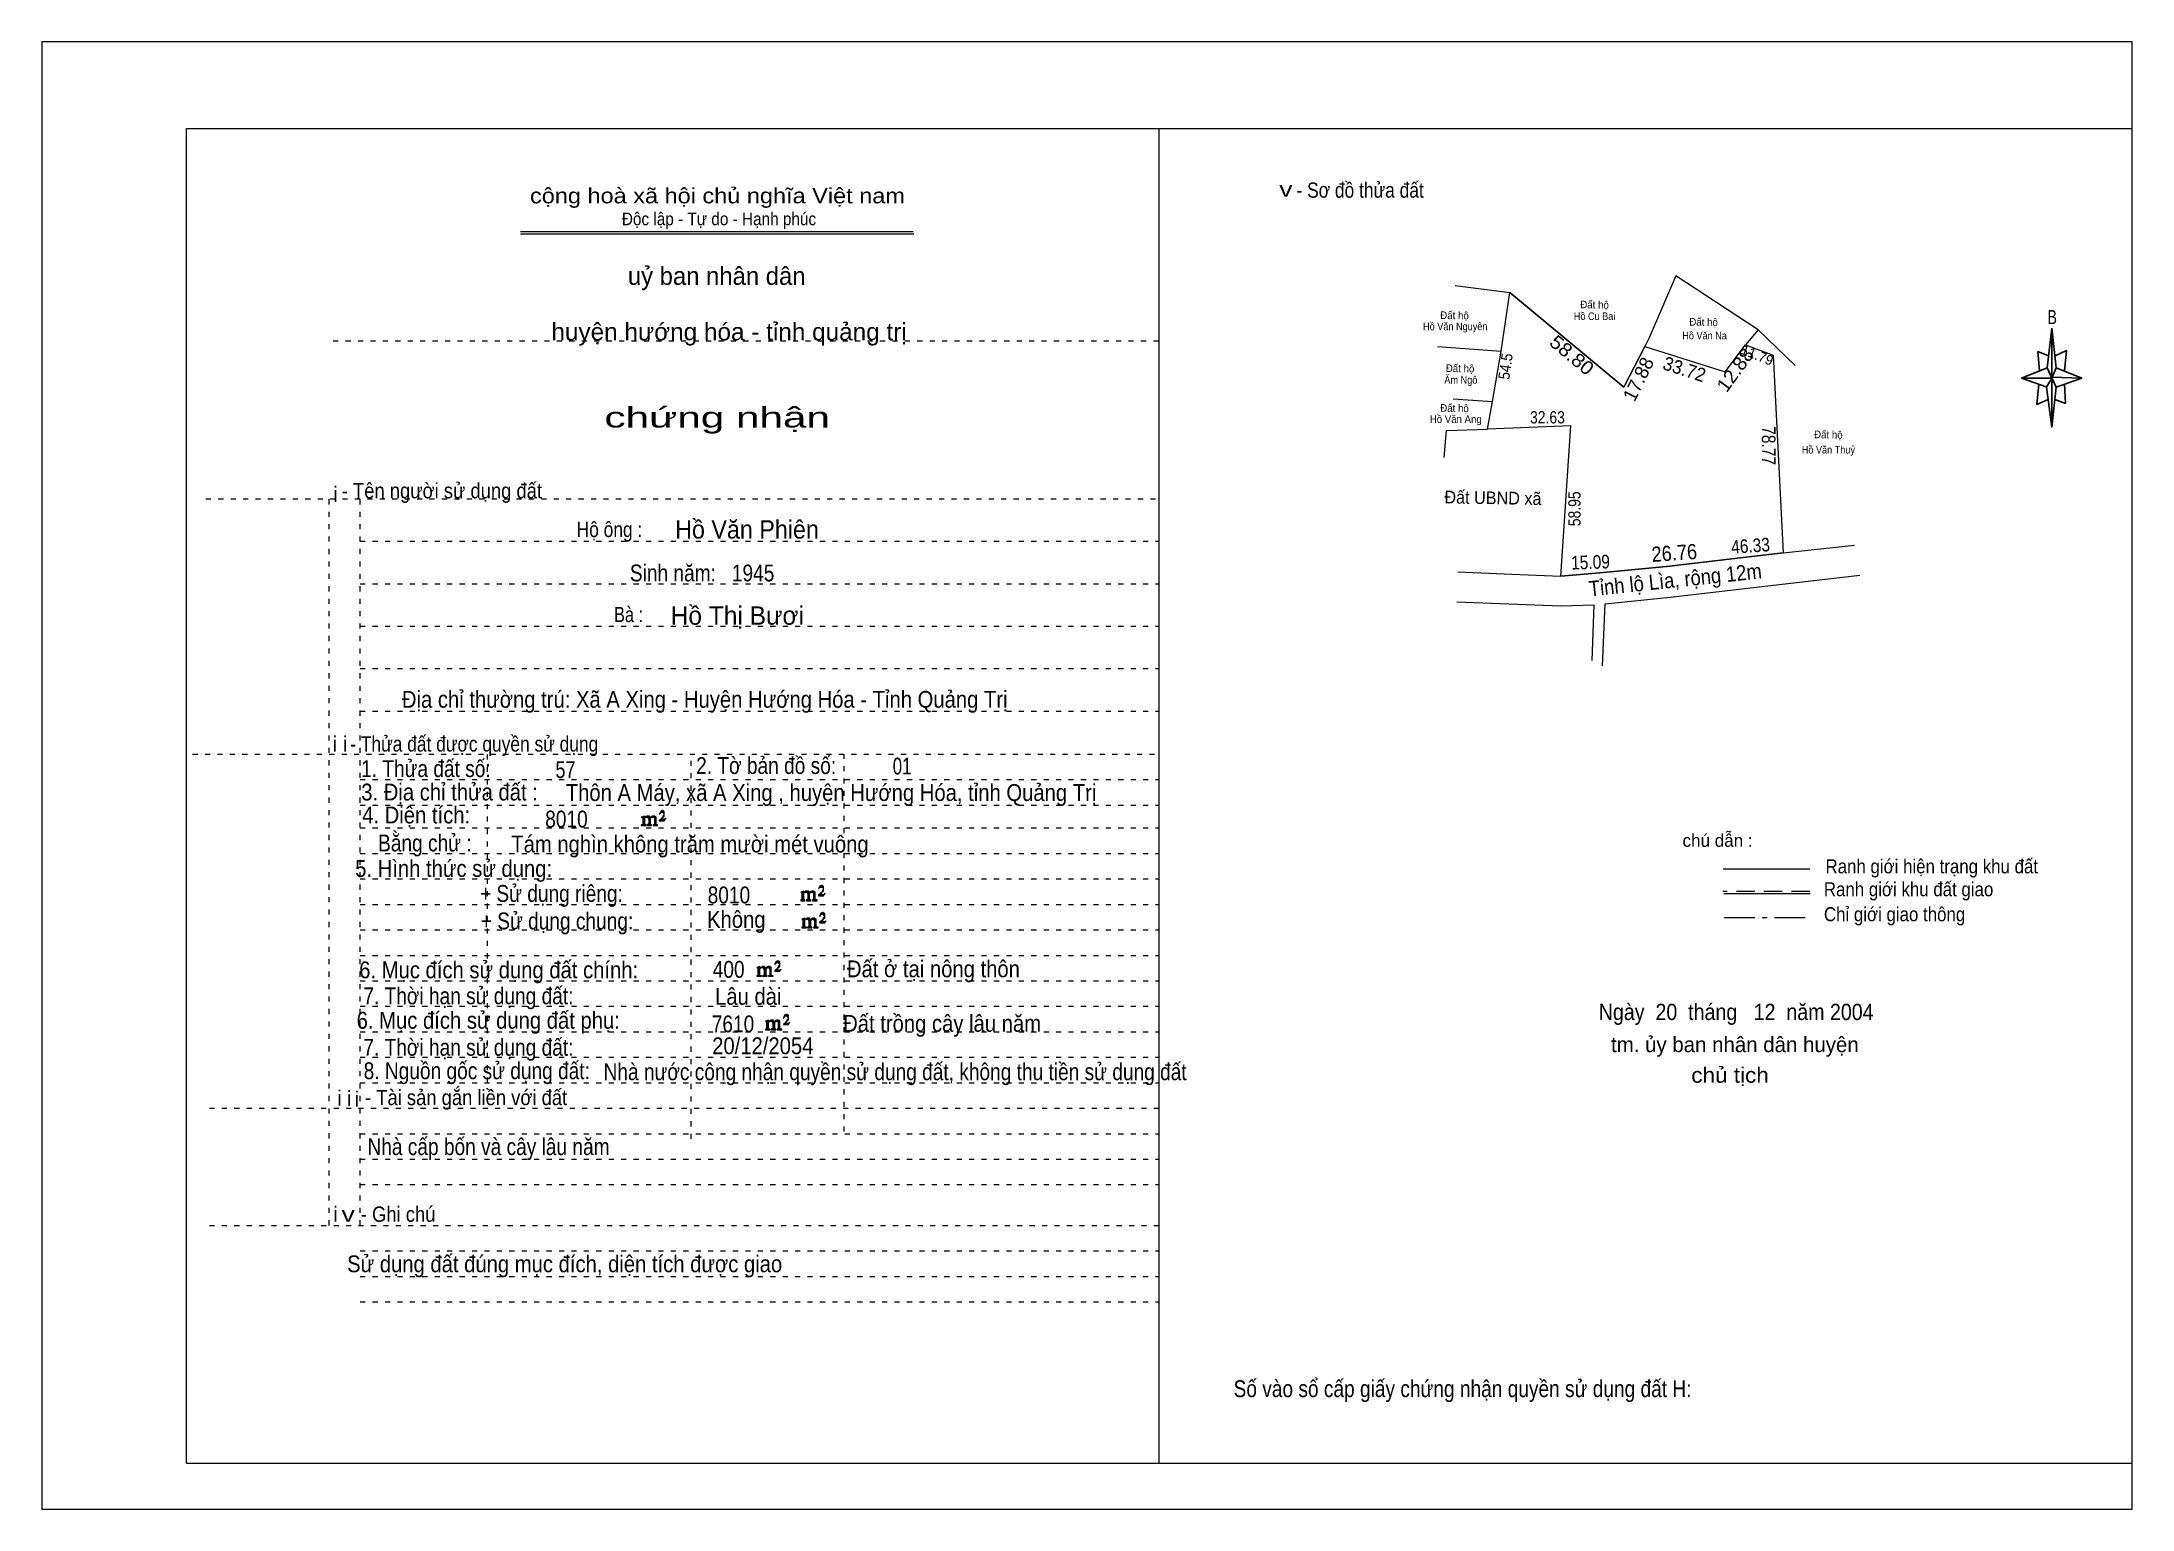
# Model space of a CAD drawing. Header units: centimetres. Extents: x -0.5 to 40.6, y -0.5 to 28.3.
import ezdxf
from ezdxf.enums import TextEntityAlignment as Align

# ---------------------------------------------------------------- set-up
doc = ezdxf.new("R2010")
doc.units = ezdxf.units.CM
doc.header["$LTSCALE"] = 0.12
for name, pattern in [('DOT_DASHED', [7.7, 5, -1.2, 0.3, -1.2]), ('DOTTED', [1.5, 0.3, -1.2]), ('MEDIUM_DASHED', [4.5, 3, -1.5])]:
    doc.linetypes.add(name, pattern=pattern)
for name, color, linetype, lineweight in [('1', 7, 'DOTTED', 13), ('22', 7, 'Continuous', 13), ('50', 7, 'Continuous', 13)]:
    doc.layers.add(name, color=color, linetype=linetype, lineweight=lineweight)

msp = doc.modelspace()

# ---------------------------------------------------------------- hatches: boundary and pattern name
at = {"layer": '50'}
for points in [[(11.74, 12.97), (11.77, 13.02), (11.77, 13.02), (11.76, 13), (11.74, 13), (11.73, 13), (11.68, 13), (11.71, 13.04), (11.72, 13.05), (11.74, 13.06), (11.74, 13.08), (11.74, 13.1), (11.74, 13.12), (11.74, 13.13), (11.74, 13.15), (11.73, 13.16), (11.72, 13.16), (11.71, 13.17), (11.7, 13.17), (11.68, 13.16), (11.68, 13.16), (11.67, 13.15), (11.66, 13.13), (11.64, 13.11), (11.66, 13.11), (11.66, 13.13), (11.67, 13.13), (11.68, 13.14), (11.7, 13.14), (11.71, 13.14), (11.72, 13.13), (11.73, 13.13), (11.73, 13.1), (11.73, 13.08), (11.71, 13.06), (11.71, 13.04), (11.7, 13.03), (11.64, 12.98), (11.64, 12.97)], [(11.32, 12.91), (11.32, 12.9), (11.32, 12.89), (11.3, 12.89), (11.29, 12.89), (11.29, 12.88), (11.38, 12.88), (11.38, 12.89), (11.37, 12.89), (11.36, 12.89), (11.36, 12.9), (11.36, 12.91), (11.36, 13.02), (11.36, 13.03), (11.37, 13.04), (11.39, 13.04), (11.4, 13.04), (11.41, 13.04), (11.42, 13.03), (11.44, 13), (11.44, 12.91), (11.42, 12.9), (11.42, 12.89), (11.41, 12.89), (11.4, 12.89), (11.4, 12.88), (11.49, 12.88), (11.49, 12.89), (11.48, 12.89), (11.47, 12.89), (11.47, 12.9), (11.47, 12.91), (11.47, 13.02), (11.49, 13.04), (11.5, 13.04), (11.51, 13.04), (11.54, 13.04), (11.54, 13.03), (11.55, 13.02), (11.55, 13), (11.55, 12.91), (11.55, 12.9), (11.54, 12.89), (11.54, 12.89), (11.52, 12.89), (11.52, 12.88), (11.61, 12.88), (11.61, 12.89), (11.6, 12.89), (11.59, 12.89), (11.58, 12.9), (11.58, 12.91), (11.58, 12.98), (11.58, 13.03), (11.58, 13.04), (11.57, 13.05), (11.55, 13.06), (11.52, 13.06), (11.51, 13.06), (11.49, 13.05), (11.46, 13.03), (11.46, 13.04), (11.45, 13.06), (11.44, 13.06), (11.42, 13.06), (11.4, 13.06), (11.39, 13.06), (11.37, 13.04), (11.36, 13.04), (11.36, 13.03), (11.36, 13.03), (11.36, 13.04), (11.36, 13.06), (11.29, 13.04), (11.29, 13.04), (11.3, 13.04), (11.32, 13.03), (11.32, 13.02), (11.32, 13.01)], [(14.44, 11.44), (14.44, 11.43), (14.44, 11.42), (14.43, 11.42), (14.42, 11.42), (14.42, 11.4), (14.5, 11.4), (14.5, 11.42), (14.49, 11.42), (14.48, 11.42), (14.48, 11.43), (14.48, 11.44), (14.48, 11.55), (14.48, 11.56), (14.49, 11.57), (14.52, 11.57), (14.53, 11.57), (14.54, 11.57), (14.55, 11.56), (14.56, 11.52), (14.56, 11.44), (14.55, 11.43), (14.55, 11.42), (14.54, 11.42), (14.53, 11.42), (14.53, 11.4), (14.62, 11.4), (14.62, 11.42), (14.6, 11.42), (14.59, 11.42), (14.59, 11.43), (14.59, 11.44), (14.59, 11.55), (14.62, 11.57), (14.63, 11.57), (14.64, 11.57), (14.66, 11.57), (14.66, 11.56), (14.67, 11.55), (14.67, 11.52), (14.67, 11.44), (14.67, 11.43), (14.66, 11.42), (14.66, 11.42), (14.65, 11.42), (14.65, 11.4), (14.74, 11.4), (14.74, 11.42), (14.72, 11.42), (14.71, 11.42), (14.7, 11.43), (14.7, 11.44), (14.7, 11.51), (14.7, 11.56), (14.7, 11.57), (14.69, 11.58), (14.67, 11.59), (14.65, 11.59), (14.64, 11.59), (14.62, 11.58), (14.58, 11.56), (14.58, 11.57), (14.57, 11.59), (14.56, 11.59), (14.55, 11.59), (14.53, 11.59), (14.52, 11.59), (14.49, 11.57), (14.48, 11.57), (14.48, 11.56), (14.48, 11.56), (14.48, 11.57), (14.48, 11.59), (14.42, 11.57), (14.42, 11.57), (14.43, 11.57), (14.44, 11.56), (14.44, 11.55), (14.44, 11.54)], [(14.87, 11.5), (14.89, 11.55), (14.89, 11.55), (14.88, 11.52), (14.87, 11.52), (14.86, 11.52), (14.8, 11.52), (14.84, 11.57), (14.85, 11.58), (14.87, 11.59), (14.87, 11.61), (14.87, 11.62), (14.87, 11.65), (14.87, 11.66), (14.87, 11.68), (14.86, 11.69), (14.85, 11.69), (14.84, 11.7), (14.82, 11.7), (14.8, 11.69), (14.8, 11.69), (14.79, 11.68), (14.78, 11.66), (14.77, 11.64), (14.78, 11.64), (14.78, 11.66), (14.79, 11.66), (14.8, 11.67), (14.82, 11.67), (14.84, 11.67), (14.85, 11.66), (14.86, 11.66), (14.86, 11.62), (14.86, 11.61), (14.84, 11.59), (14.84, 11.57), (14.82, 11.56), (14.77, 11.51), (14.77, 11.5)], [(14.89, 10.97), (14.91, 11.01), (14.91, 11.01), (14.9, 10.99), (14.89, 10.99), (14.88, 10.99), (14.82, 10.99), (14.86, 11.04), (14.87, 11.05), (14.89, 11.06), (14.89, 11.08), (14.89, 11.09), (14.89, 11.11), (14.89, 11.12), (14.89, 11.15), (14.88, 11.16), (14.87, 11.16), (14.86, 11.17), (14.85, 11.17), (14.82, 11.16), (14.82, 11.16), (14.81, 11.15), (14.8, 11.12), (14.79, 11.1), (14.8, 11.1), (14.8, 11.12), (14.81, 11.12), (14.82, 11.14), (14.85, 11.14), (14.86, 11.14), (14.87, 11.12), (14.88, 11.12), (14.88, 11.09), (14.88, 11.08), (14.86, 11.06), (14.86, 11.04), (14.85, 11.02), (14.79, 10.98), (14.79, 10.97)], [(14.46, 10.9), (14.46, 10.89), (14.46, 10.88), (14.45, 10.88), (14.44, 10.88), (14.44, 10.87), (14.53, 10.87), (14.53, 10.88), (14.52, 10.88), (14.5, 10.88), (14.5, 10.89), (14.5, 10.9), (14.5, 11.01), (14.5, 11.02), (14.52, 11.04), (14.54, 11.04), (14.55, 11.04), (14.56, 11.04), (14.57, 11.02), (14.58, 10.99), (14.58, 10.9), (14.57, 10.89), (14.57, 10.88), (14.56, 10.88), (14.55, 10.88), (14.55, 10.87), (14.64, 10.87), (14.64, 10.88), (14.63, 10.88), (14.62, 10.88), (14.62, 10.89), (14.62, 10.9), (14.62, 11.01), (14.64, 11.04), (14.65, 11.04), (14.66, 11.04), (14.68, 11.04), (14.68, 11.02), (14.69, 11.01), (14.69, 10.99), (14.69, 10.9), (14.69, 10.89), (14.68, 10.88), (14.68, 10.88), (14.67, 10.88), (14.67, 10.87), (14.76, 10.87), (14.76, 10.88), (14.75, 10.88), (14.74, 10.88), (14.72, 10.89), (14.72, 10.9), (14.72, 10.98), (14.72, 11.02), (14.72, 11.04), (14.71, 11.05), (14.69, 11.06), (14.67, 11.06), (14.66, 11.06), (14.64, 11.05), (14.6, 11.02), (14.6, 11.04), (14.59, 11.06), (14.58, 11.06), (14.57, 11.06), (14.55, 11.06), (14.54, 11.06), (14.52, 11.04), (14.5, 11.04), (14.5, 11.02), (14.5, 11.02), (14.5, 11.04), (14.5, 11.06), (14.44, 11.04), (14.44, 11.04), (14.45, 11.04), (14.46, 11.02), (14.46, 11.01), (14.46, 11)], [(13.58, 9.95), (13.58, 9.94), (13.58, 9.93), (13.57, 9.93), (13.56, 9.93), (13.56, 9.92), (13.65, 9.92), (13.65, 9.93), (13.64, 9.93), (13.62, 9.93), (13.62, 9.94), (13.62, 9.95), (13.62, 10.06), (13.62, 10.07), (13.64, 10.09), (13.66, 10.09), (13.67, 10.09), (13.68, 10.09), (13.69, 10.07), (13.7, 10.04), (13.7, 9.95), (13.69, 9.94), (13.69, 9.93), (13.68, 9.93), (13.67, 9.93), (13.67, 9.92), (13.76, 9.92), (13.76, 9.93), (13.75, 9.93), (13.74, 9.93), (13.74, 9.94), (13.74, 9.95), (13.74, 10.06), (13.76, 10.09), (13.77, 10.09), (13.78, 10.09), (13.8, 10.09), (13.8, 10.07), (13.81, 10.06), (13.81, 10.04), (13.81, 9.95), (13.81, 9.94), (13.8, 9.93), (13.8, 9.93), (13.79, 9.93), (13.79, 9.92), (13.88, 9.92), (13.88, 9.93), (13.87, 9.93), (13.86, 9.93), (13.84, 9.94), (13.84, 9.95), (13.84, 10.03), (13.84, 10.07), (13.84, 10.09), (13.83, 10.1), (13.81, 10.11), (13.79, 10.11), (13.78, 10.11), (13.76, 10.1), (13.72, 10.07), (13.72, 10.09), (13.71, 10.11), (13.7, 10.11), (13.69, 10.11), (13.67, 10.11), (13.66, 10.11), (13.64, 10.09), (13.62, 10.09), (13.62, 10.07), (13.62, 10.07), (13.62, 10.09), (13.62, 10.11), (13.56, 10.09), (13.56, 10.09), (13.57, 10.09), (13.58, 10.07), (13.58, 10.06), (13.58, 10.05)], [(14.01, 10.02), (14.03, 10.06), (14.03, 10.06), (14.02, 10.04), (14.01, 10.04), (14, 10.04), (13.94, 10.04), (13.98, 10.09), (13.99, 10.1), (14.01, 10.11), (14.01, 10.13), (14.01, 10.14), (14.01, 10.16), (14.01, 10.17), (14.01, 10.2), (14, 10.21), (13.99, 10.21), (13.98, 10.22), (13.97, 10.22), (13.94, 10.21), (13.94, 10.21), (13.93, 10.2), (13.92, 10.17), (13.91, 10.15), (13.92, 10.15), (13.92, 10.17), (13.93, 10.17), (13.94, 10.19), (13.97, 10.19), (13.98, 10.19), (13.99, 10.17), (14, 10.17), (14, 10.14), (14, 10.13), (13.98, 10.11), (13.98, 10.09), (13.97, 10.07), (13.91, 10.03), (13.91, 10.02)], [(13.75, 8.9), (13.75, 8.89), (13.75, 8.88), (13.74, 8.88), (13.73, 8.88), (13.73, 8.87), (13.82, 8.87), (13.82, 8.88), (13.81, 8.88), (13.79, 8.88), (13.79, 8.89), (13.79, 8.9), (13.79, 9.01), (13.79, 9.02), (13.81, 9.04), (13.83, 9.04), (13.84, 9.04), (13.85, 9.04), (13.86, 9.02), (13.87, 8.99), (13.87, 8.9), (13.86, 8.89), (13.86, 8.88), (13.85, 8.88), (13.84, 8.88), (13.84, 8.87), (13.93, 8.87), (13.93, 8.88), (13.92, 8.88), (13.91, 8.88), (13.91, 8.89), (13.91, 8.9), (13.91, 9.01), (13.93, 9.04), (13.94, 9.04), (13.95, 9.04), (13.97, 9.04), (13.97, 9.02), (13.98, 9.01), (13.98, 8.99), (13.98, 8.9), (13.98, 8.89), (13.97, 8.88), (13.97, 8.88), (13.96, 8.88), (13.96, 8.87), (14.05, 8.87), (14.05, 8.88), (14.04, 8.88), (14.03, 8.88), (14.01, 8.89), (14.01, 8.9), (14.01, 8.98), (14.01, 9.02), (14.01, 9.04), (14, 9.05), (13.98, 9.06), (13.96, 9.06), (13.95, 9.06), (13.93, 9.05), (13.89, 9.02), (13.89, 9.04), (13.88, 9.06), (13.87, 9.06), (13.86, 9.06), (13.84, 9.06), (13.83, 9.06), (13.81, 9.04), (13.79, 9.04), (13.79, 9.02), (13.79, 9.02), (13.79, 9.04), (13.79, 9.06), (13.73, 9.04), (13.73, 9.04), (13.74, 9.04), (13.75, 9.02), (13.75, 9.01), (13.75, 9)], [(14.18, 8.97), (14.2, 9.01), (14.2, 9.01), (14.19, 8.99), (14.18, 8.99), (14.17, 8.99), (14.11, 8.99), (14.15, 9.04), (14.16, 9.05), (14.18, 9.06), (14.18, 9.08), (14.18, 9.09), (14.18, 9.11), (14.18, 9.12), (14.18, 9.15), (14.17, 9.16), (14.16, 9.16), (14.15, 9.17), (14.14, 9.17), (14.11, 9.16), (14.11, 9.16), (14.1, 9.15), (14.09, 9.12), (14.08, 9.1), (14.09, 9.1), (14.09, 9.12), (14.1, 9.12), (14.11, 9.14), (14.14, 9.14), (14.15, 9.14), (14.16, 9.12), (14.17, 9.12), (14.17, 9.09), (14.17, 9.08), (14.15, 9.06), (14.15, 9.04), (14.14, 9.02), (14.08, 8.98), (14.08, 8.97)]]:
    msp.add_hatch(color=256, dxfattribs=at).paths.add_polyline_path(points)

# ---------------------------------------------------------------- linework, layer by layer
at = {"layer": '1', "linetype": 'Continuous'}
for p, q in [((2.36, 0.36), (2.36, 26.56)), ((2.36, 26.56), (40.56, 26.56)), ((21.46, 0.36), (21.46, 26.56)), ((40.56, 0.36), (40.56, 26.56)), ((8.92, 24.54), (16.63, 24.54)), ((8.92, 24.49), (16.64, 24.49)), ((2.36, 0.36), (40.56, 0.36))]:
    msp.add_line(p, q, dxfattribs=at)
at = {"layer": '1'}
for p, q in [((5.24, 22.39), (21.46, 22.39)), ((2.74, 19.29), (21.46, 19.29)), ((5.16, 5.03), (5.16, 19.29)), ((5.77, 5.03), (5.77, 19.29)), ((5.77, 18.46), (21.46, 18.46)), ((5.77, 17.62), (21.46, 17.62)), ((5.77, 16.79), (21.46, 16.79)), ((5.77, 15.96), (21.46, 15.96)), ((5.77, 15.12), (21.46, 15.12)), ((2.48, 14.28), (21.46, 14.28)), ((8.27, 7.83), (8.27, 14.28)), ((12.27, 6.73), (12.27, 14.28)), ((15.27, 6.87), (15.27, 14.28)), ((5.77, 13.78), (21.46, 13.78)), ((5.77, 13.28), (21.46, 13.28)), ((5.77, 12.83), (21.46, 12.83)), ((5.77, 12.33), (21.46, 12.33)), ((5.77, 11.83), (21.46, 11.83)), ((5.77, 11.33), (21.46, 11.33)), ((5.77, 10.83), (21.46, 10.83)), ((5.77, 10.33), (21.46, 10.33)), ((5.77, 9.83), (21.46, 9.83)), ((5.77, 9.33), (21.46, 9.33)), ((5.77, 8.83), (21.46, 8.83)), ((5.77, 8.33), (21.46, 8.33)), ((5.77, 7.83), (21.46, 7.83)), ((2.81, 7.33), (21.46, 7.33)), ((5.77, 6.83), (21.46, 6.83)), ((5.77, 6.33), (21.46, 6.33)), ((5.77, 5.83), (21.46, 5.83)), ((2.81, 5.03), (21.46, 5.03)), ((5.77, 4.53), (21.46, 4.53)), ((5.77, 4.03), (21.46, 4.03)), ((5.77, 3.53), (21.46, 3.53))]:
    msp.add_line(p, q, dxfattribs=at)
at = {"layer": '1', "linetype": 'Continuous'}
msp.add_lwpolyline([(-0.48, -0.54), (40.56, -0.54), (40.56, 28.26), (-0.48, 28.26)], close=True, dxfattribs=at)
at = {"layer": '22'}
for p, q in [((27.27, 23.48), (28.34, 23.34)), ((33.22, 22.61), (31.6, 23.67)), ((33.22, 22.61), (32.97, 22.31)), ((33.94, 21.91), (33.22, 22.61)), ((26.92, 22.28), (28.17, 22.19)), ((27.23, 21.25), (28, 21.2)), ((33.71, 18.23), (35.11, 18.38)), ((31.49, 17.36), (35.21, 17.79))]:
    msp.add_line(p, q, dxfattribs=at)
for points in [[(31.6, 23.67), (31.08, 22.45), (30.99, 22.28)], [(27.9, 20.66), (28, 21.2), (28.17, 22.19), (28.34, 23.34)], [(30.99, 22.28), (30.58, 21.48), (28.34, 23.34)], [(30.99, 22.28), (32.57, 21.78), (32.97, 22.31)], [(32.97, 22.31), (33.51, 22.11), (33.71, 18.23)], [(27.05, 20.1), (27.1, 20.63), (27.9, 20.66)], [(29.34, 17.77), (29.54, 20.72), (27.9, 20.66)], [(29.34, 17.77), (30.11, 17.84), (31.42, 17.96), (33.71, 18.23)], [(27.32, 17.86), (28.38, 17.81), (29.34, 17.77)], [(27.3, 17.27), (29.34, 17.19), (29.99, 17.21), (29.95, 16.12)], [(30.16, 16.01), (30.21, 17.23), (31.49, 17.36)]]:
    msp.add_lwpolyline(points, dxfattribs=at)
msp.add_lwpolyline([(28.17, 22.19), (28.34, 23.34), (30.58, 21.48), (30.99, 22.28), (32.57, 21.78), (32.97, 22.31), (33.51, 22.11), (33.71, 18.23), (31.42, 17.96), (30.11, 17.84), (29.34, 17.77), (29.54, 20.72), (27.9, 20.66), (28, 21.2)], close=True, dxfattribs=at)
at = {"layer": '50', "lineweight": 25}
for p, q in [((38.89, 21.86), (38.98, 22.64)), ((39.07, 21.86), (39.57, 21.66)), ((38.89, 21.48), (38.39, 21.66)), ((39.07, 21.48), (38.98, 20.7)), ((39.23, 21.54), (39.25, 21.16)), ((39.25, 21.16), (39.04, 21.24))]:
    msp.add_line(p, q, dxfattribs=at)
at = {"layer": '50'}
for p, q in [((34.23, 12.02), (32.53, 12.02)), ((34.24, 11.54), (32.54, 11.54))]:
    msp.add_line(p, q, dxfattribs=at)
at = {"layer": '50', "linetype": 'MEDIUM_DASHED'}
msp.add_line((34.23, 11.58), (32.52, 11.58), dxfattribs=at)
at = {"layer": '50', "linetype": 'DOT_DASHED'}
msp.add_line((32.55, 11.07), (34.26, 11.07), dxfattribs=at)
at = {"layer": '50', "lineweight": 25}
for points in [[(38.98, 22.64), (39.07, 21.86), (38.98, 21.66)], [(38.98, 21.66), (38.39, 21.66), (38.89, 21.86), (39.07, 21.48), (39.57, 21.66), (38.98, 21.68)], [(38.98, 21.66), (38.98, 20.7), (38.88, 21.48)]]:
    msp.add_lwpolyline(points, close=True, dxfattribs=at)
for points in [[(38.92, 22.1), (38.71, 22.18), (38.74, 21.8)], [(39.05, 22.1), (39.27, 22.2), (39.23, 21.8)], [(38.98, 21.66), (38.89, 21.86), (38.39, 21.66)], [(38.73, 21.54), (38.69, 21.14), (38.91, 21.24)], [(38.98, 21.66), (39.07, 21.48), (39.57, 21.66)]]:
    msp.add_lwpolyline(points, dxfattribs=at)
at = {"layer": '50'}
for points in [[(11.74, 12.97), (11.77, 13.02), (11.77, 13.02), (11.76, 13), (11.74, 13), (11.73, 13), (11.68, 13), (11.71, 13.04), (11.72, 13.05), (11.74, 13.06), (11.74, 13.08), (11.74, 13.1), (11.74, 13.12), (11.74, 13.13), (11.74, 13.15), (11.73, 13.16), (11.72, 13.16), (11.71, 13.17), (11.7, 13.17), (11.68, 13.16), (11.68, 13.16), (11.67, 13.15), (11.66, 13.13), (11.64, 13.11), (11.66, 13.11), (11.66, 13.13), (11.67, 13.13), (11.68, 13.14), (11.7, 13.14), (11.71, 13.14), (11.72, 13.13), (11.73, 13.13), (11.73, 13.1), (11.73, 13.08), (11.71, 13.06), (11.71, 13.04), (11.7, 13.03), (11.64, 12.98), (11.64, 12.97)], [(11.32, 12.91), (11.32, 12.9), (11.32, 12.89), (11.3, 12.89), (11.29, 12.89), (11.29, 12.88), (11.38, 12.88), (11.38, 12.89), (11.37, 12.89), (11.36, 12.89), (11.36, 12.9), (11.36, 12.91), (11.36, 13.02), (11.36, 13.03), (11.37, 13.04), (11.39, 13.04), (11.4, 13.04), (11.41, 13.04), (11.42, 13.03), (11.44, 13), (11.44, 12.91), (11.42, 12.9), (11.42, 12.89), (11.41, 12.89), (11.4, 12.89), (11.4, 12.88), (11.49, 12.88), (11.49, 12.89), (11.48, 12.89), (11.47, 12.89), (11.47, 12.9), (11.47, 12.91), (11.47, 13.02), (11.49, 13.04), (11.5, 13.04), (11.51, 13.04), (11.54, 13.04), (11.54, 13.03), (11.55, 13.02), (11.55, 13), (11.55, 12.91), (11.55, 12.9), (11.54, 12.89), (11.54, 12.89), (11.52, 12.89), (11.52, 12.88), (11.61, 12.88), (11.61, 12.89), (11.6, 12.89), (11.59, 12.89), (11.58, 12.9), (11.58, 12.91), (11.58, 12.98), (11.58, 13.03), (11.58, 13.04), (11.57, 13.05), (11.55, 13.06), (11.52, 13.06), (11.51, 13.06), (11.49, 13.05), (11.46, 13.03), (11.46, 13.04), (11.45, 13.06), (11.44, 13.06), (11.42, 13.06), (11.4, 13.06), (11.39, 13.06), (11.37, 13.04), (11.36, 13.04), (11.36, 13.03), (11.36, 13.03), (11.36, 13.04), (11.36, 13.06), (11.29, 13.04), (11.29, 13.04), (11.3, 13.04), (11.32, 13.03), (11.32, 13.02), (11.32, 13.01)], [(14.44, 11.44), (14.44, 11.43), (14.44, 11.42), (14.43, 11.42), (14.42, 11.42), (14.42, 11.4), (14.5, 11.4), (14.5, 11.42), (14.49, 11.42), (14.48, 11.42), (14.48, 11.43), (14.48, 11.44), (14.48, 11.55), (14.48, 11.56), (14.49, 11.57), (14.52, 11.57), (14.53, 11.57), (14.54, 11.57), (14.55, 11.56), (14.56, 11.52), (14.56, 11.44), (14.55, 11.43), (14.55, 11.42), (14.54, 11.42), (14.53, 11.42), (14.53, 11.4), (14.62, 11.4), (14.62, 11.42), (14.6, 11.42), (14.59, 11.42), (14.59, 11.43), (14.59, 11.44), (14.59, 11.55), (14.62, 11.57), (14.63, 11.57), (14.64, 11.57), (14.66, 11.57), (14.66, 11.56), (14.67, 11.55), (14.67, 11.52), (14.67, 11.44), (14.67, 11.43), (14.66, 11.42), (14.66, 11.42), (14.65, 11.42), (14.65, 11.4), (14.74, 11.4), (14.74, 11.42), (14.72, 11.42), (14.71, 11.42), (14.7, 11.43), (14.7, 11.44), (14.7, 11.51), (14.7, 11.56), (14.7, 11.57), (14.69, 11.58), (14.67, 11.59), (14.65, 11.59), (14.64, 11.59), (14.62, 11.58), (14.58, 11.56), (14.58, 11.57), (14.57, 11.59), (14.56, 11.59), (14.55, 11.59), (14.53, 11.59), (14.52, 11.59), (14.49, 11.57), (14.48, 11.57), (14.48, 11.56), (14.48, 11.56), (14.48, 11.57), (14.48, 11.59), (14.42, 11.57), (14.42, 11.57), (14.43, 11.57), (14.44, 11.56), (14.44, 11.55), (14.44, 11.54)], [(14.87, 11.5), (14.89, 11.55), (14.89, 11.55), (14.88, 11.52), (14.87, 11.52), (14.86, 11.52), (14.8, 11.52), (14.84, 11.57), (14.85, 11.58), (14.87, 11.59), (14.87, 11.61), (14.87, 11.62), (14.87, 11.65), (14.87, 11.66), (14.87, 11.68), (14.86, 11.69), (14.85, 11.69), (14.84, 11.7), (14.82, 11.7), (14.8, 11.69), (14.8, 11.69), (14.79, 11.68), (14.78, 11.66), (14.77, 11.64), (14.78, 11.64), (14.78, 11.66), (14.79, 11.66), (14.8, 11.67), (14.82, 11.67), (14.84, 11.67), (14.85, 11.66), (14.86, 11.66), (14.86, 11.62), (14.86, 11.61), (14.84, 11.59), (14.84, 11.57), (14.82, 11.56), (14.77, 11.51), (14.77, 11.5)], [(14.89, 10.97), (14.91, 11.01), (14.91, 11.01), (14.9, 10.99), (14.89, 10.99), (14.88, 10.99), (14.82, 10.99), (14.86, 11.04), (14.87, 11.05), (14.89, 11.06), (14.89, 11.08), (14.89, 11.09), (14.89, 11.11), (14.89, 11.12), (14.89, 11.15), (14.88, 11.16), (14.87, 11.16), (14.86, 11.17), (14.85, 11.17), (14.82, 11.16), (14.82, 11.16), (14.81, 11.15), (14.8, 11.12), (14.79, 11.1), (14.8, 11.1), (14.8, 11.12), (14.81, 11.12), (14.82, 11.14), (14.85, 11.14), (14.86, 11.14), (14.87, 11.12), (14.88, 11.12), (14.88, 11.09), (14.88, 11.08), (14.86, 11.06), (14.86, 11.04), (14.85, 11.02), (14.79, 10.98), (14.79, 10.97)], [(14.46, 10.9), (14.46, 10.89), (14.46, 10.88), (14.45, 10.88), (14.44, 10.88), (14.44, 10.87), (14.53, 10.87), (14.53, 10.88), (14.52, 10.88), (14.5, 10.88), (14.5, 10.89), (14.5, 10.9), (14.5, 11.01), (14.5, 11.02), (14.52, 11.04), (14.54, 11.04), (14.55, 11.04), (14.56, 11.04), (14.57, 11.02), (14.58, 10.99), (14.58, 10.9), (14.57, 10.89), (14.57, 10.88), (14.56, 10.88), (14.55, 10.88), (14.55, 10.87), (14.64, 10.87), (14.64, 10.88), (14.63, 10.88), (14.62, 10.88), (14.62, 10.89), (14.62, 10.9), (14.62, 11.01), (14.64, 11.04), (14.65, 11.04), (14.66, 11.04), (14.68, 11.04), (14.68, 11.02), (14.69, 11.01), (14.69, 10.99), (14.69, 10.9), (14.69, 10.89), (14.68, 10.88), (14.68, 10.88), (14.67, 10.88), (14.67, 10.87), (14.76, 10.87), (14.76, 10.88), (14.75, 10.88), (14.74, 10.88), (14.72, 10.89), (14.72, 10.9), (14.72, 10.98), (14.72, 11.02), (14.72, 11.04), (14.71, 11.05), (14.69, 11.06), (14.67, 11.06), (14.66, 11.06), (14.64, 11.05), (14.6, 11.02), (14.6, 11.04), (14.59, 11.06), (14.58, 11.06), (14.57, 11.06), (14.55, 11.06), (14.54, 11.06), (14.52, 11.04), (14.5, 11.04), (14.5, 11.02), (14.5, 11.02), (14.5, 11.04), (14.5, 11.06), (14.44, 11.04), (14.44, 11.04), (14.45, 11.04), (14.46, 11.02), (14.46, 11.01), (14.46, 11)], [(13.58, 9.95), (13.58, 9.94), (13.58, 9.93), (13.57, 9.93), (13.56, 9.93), (13.56, 9.92), (13.65, 9.92), (13.65, 9.93), (13.64, 9.93), (13.62, 9.93), (13.62, 9.94), (13.62, 9.95), (13.62, 10.06), (13.62, 10.07), (13.64, 10.09), (13.66, 10.09), (13.67, 10.09), (13.68, 10.09), (13.69, 10.07), (13.7, 10.04), (13.7, 9.95), (13.69, 9.94), (13.69, 9.93), (13.68, 9.93), (13.67, 9.93), (13.67, 9.92), (13.76, 9.92), (13.76, 9.93), (13.75, 9.93), (13.74, 9.93), (13.74, 9.94), (13.74, 9.95), (13.74, 10.06), (13.76, 10.09), (13.77, 10.09), (13.78, 10.09), (13.8, 10.09), (13.8, 10.07), (13.81, 10.06), (13.81, 10.04), (13.81, 9.95), (13.81, 9.94), (13.8, 9.93), (13.8, 9.93), (13.79, 9.93), (13.79, 9.92), (13.88, 9.92), (13.88, 9.93), (13.87, 9.93), (13.86, 9.93), (13.84, 9.94), (13.84, 9.95), (13.84, 10.03), (13.84, 10.07), (13.84, 10.09), (13.83, 10.1), (13.81, 10.11), (13.79, 10.11), (13.78, 10.11), (13.76, 10.1), (13.72, 10.07), (13.72, 10.09), (13.71, 10.11), (13.7, 10.11), (13.69, 10.11), (13.67, 10.11), (13.66, 10.11), (13.64, 10.09), (13.62, 10.09), (13.62, 10.07), (13.62, 10.07), (13.62, 10.09), (13.62, 10.11), (13.56, 10.09), (13.56, 10.09), (13.57, 10.09), (13.58, 10.07), (13.58, 10.06), (13.58, 10.05)], [(14.01, 10.02), (14.03, 10.06), (14.03, 10.06), (14.02, 10.04), (14.01, 10.04), (14, 10.04), (13.94, 10.04), (13.98, 10.09), (13.99, 10.1), (14.01, 10.11), (14.01, 10.13), (14.01, 10.14), (14.01, 10.16), (14.01, 10.17), (14.01, 10.2), (14, 10.21), (13.99, 10.21), (13.98, 10.22), (13.97, 10.22), (13.94, 10.21), (13.94, 10.21), (13.93, 10.2), (13.92, 10.17), (13.91, 10.15), (13.92, 10.15), (13.92, 10.17), (13.93, 10.17), (13.94, 10.19), (13.97, 10.19), (13.98, 10.19), (13.99, 10.17), (14, 10.17), (14, 10.14), (14, 10.13), (13.98, 10.11), (13.98, 10.09), (13.97, 10.07), (13.91, 10.03), (13.91, 10.02)], [(13.75, 8.9), (13.75, 8.89), (13.75, 8.88), (13.74, 8.88), (13.73, 8.88), (13.73, 8.87), (13.82, 8.87), (13.82, 8.88), (13.81, 8.88), (13.79, 8.88), (13.79, 8.89), (13.79, 8.9), (13.79, 9.01), (13.79, 9.02), (13.81, 9.04), (13.83, 9.04), (13.84, 9.04), (13.85, 9.04), (13.86, 9.02), (13.87, 8.99), (13.87, 8.9), (13.86, 8.89), (13.86, 8.88), (13.85, 8.88), (13.84, 8.88), (13.84, 8.87), (13.93, 8.87), (13.93, 8.88), (13.92, 8.88), (13.91, 8.88), (13.91, 8.89), (13.91, 8.9), (13.91, 9.01), (13.93, 9.04), (13.94, 9.04), (13.95, 9.04), (13.97, 9.04), (13.97, 9.02), (13.98, 9.01), (13.98, 8.99), (13.98, 8.9), (13.98, 8.89), (13.97, 8.88), (13.97, 8.88), (13.96, 8.88), (13.96, 8.87), (14.05, 8.87), (14.05, 8.88), (14.04, 8.88), (14.03, 8.88), (14.01, 8.89), (14.01, 8.9), (14.01, 8.98), (14.01, 9.02), (14.01, 9.04), (14, 9.05), (13.98, 9.06), (13.96, 9.06), (13.95, 9.06), (13.93, 9.05), (13.89, 9.02), (13.89, 9.04), (13.88, 9.06), (13.87, 9.06), (13.86, 9.06), (13.84, 9.06), (13.83, 9.06), (13.81, 9.04), (13.79, 9.04), (13.79, 9.02), (13.79, 9.02), (13.79, 9.04), (13.79, 9.06), (13.73, 9.04), (13.73, 9.04), (13.74, 9.04), (13.75, 9.02), (13.75, 9.01), (13.75, 9)], [(14.18, 8.97), (14.2, 9.01), (14.2, 9.01), (14.19, 8.99), (14.18, 8.99), (14.17, 8.99), (14.11, 8.99), (14.15, 9.04), (14.16, 9.05), (14.18, 9.06), (14.18, 9.08), (14.18, 9.09), (14.18, 9.11), (14.18, 9.12), (14.18, 9.15), (14.17, 9.16), (14.16, 9.16), (14.15, 9.17), (14.14, 9.17), (14.11, 9.16), (14.11, 9.16), (14.1, 9.15), (14.09, 9.12), (14.08, 9.1), (14.09, 9.1), (14.09, 9.12), (14.1, 9.12), (14.11, 9.14), (14.14, 9.14), (14.15, 9.14), (14.16, 9.12), (14.17, 9.12), (14.17, 9.09), (14.17, 9.08), (14.15, 9.06), (14.15, 9.04), (14.14, 9.02), (14.08, 8.98), (14.08, 8.97)]]:
    msp.add_lwpolyline(points, close=True, dxfattribs=at)

# ---------------------------------------------------------------- texts
at = {"layer": '1'}
for s, height, width, p in [('v', 0.3, 1.3, (23.945, 25.22)), ('- Sơ đồ thửa đất ', 0.3, 0.85, (25.45, 25.2)), ('cộng hoà xã hội chủ nghĩa Việt nam', 0.3, 1.15, (12.785, 25.09)), ('Độc lập - Tự do - Hạnh phúc', 0.25, 0.9, (12.815, 24.66)), ('chứng nhận', 0.4, 1.55, (12.78, 20.69)), ('- Tên người sử dụng đất', 0.3, 0.9, (7.375, 19.3)), ('- Thửa đất được quyền sử dụng', 0.3, 0.85, (8.01, 14.33)), ('- Tài sản gắn liền với đất ', 0.3, 0.9, (7.9, 7.39)), ('- Ghi chú', 0.3, 0.9, (6.515, 5.1)), ('v', 0.3, 1.3, (5.535, 5.1))]:
    msp.add_text(s, height=height, dxfattribs=dict(at, width=width)).set_placement(p, align=Align.CENTER)
for s, height, p in [('uỷ ban nhân dân', 0.35, (12.77, 23.49)), ('i', 0.3, (5.285, 19.23)), ('i', 0.3, (5.275, 14.33)), ('i', 0.3, (5.475, 14.33)), ('i', 0.3, (5.365, 7.38)), ('i', 0.3, (5.555, 7.37)), ('i', 0.3, (5.705, 7.36)), ('i', 0.3, (5.285, 5.1))]:
    msp.add_text(s, height=height, dxfattribs=at).set_placement(p, align=Align.CENTER)
at = {"layer": '22'}
for s, height, rotation, width, p in [('Đất hộ', 0.15, 359.036, 0.95, (27.254, 22.816)), ('Đất hộ', 0.15, 359.036, 0.95, (30.004, 23.026)), ('Hồ Văn Nguyên', 0.1487, 0.036, 0.9, (27.27, 22.6)), ('Hồ Cu Bai', 0.1487, 0.036, 0.9, (30.005, 22.8)), ('Hồ Văn Na', 0.1487, 0.036, 0.9, (32.165, 22.42)), ('Đất hộ', 0.15, 359.036, 0.95, (32.144, 22.686)), ('Đất hộ', 0.15, 359.036, 0.95, (27.364, 21.776)), ('Hồ Văn Ang', 0.1487, 0.036, 0.95, (27.28, 20.78)), ('Đất hộ', 0.15, 359.036, 0.95, (27.254, 20.996)), ('Đất hộ', 0.15, 359.036, 0.95, (34.594, 20.476)), ('Hồ Văn Thuỷ', 0.1487, 0.036, 0.9, (34.595, 20.18)), ('Đất UBND xã', 0.25, 359.036, 0.95, (28.008, 19.185))]:
    msp.add_text(s, height=height, rotation=rotation, dxfattribs=dict(at, width=width)).set_placement(p, align=Align.CENTER)
at = {"layer": '22', "width": 0.9}
msp.add_text('Ăm Ngô ', height=0.1492, dxfattribs=at).set_placement((27.405, 21.55), align=Align.CENTER)
at = {"layer": '50'}
for s, height, width, p in [('B', 0.276, 0.75, (38.99, 22.72)), ('  huyện hướng hóa - tỉnh quảng trị', 0.34, 1.05, (12.88, 22.4)), ('32.63', 0.2408, 0.85, (29.08, 20.77)), ('Hồ Văn Phiên', 0.36, 0.95, (13.365, 18.51)), ('Hộ ông :', 0.3, 0.85, (10.665, 18.54)), ('Sinh năm:            ', 0.33, 0.85, (12.535, 17.67)), ('1945', 0.33, 0.85, (13.485, 17.67)), ('Bà :', 0.3, 0.8, (11.04, 16.87)), ('Địa chỉ thường trú: Xã A Xing - Huyện Hướng Hóa - Tỉnh Quảng Trị', 0.33, 0.9, (12.535, 15.19)), ('1. Thửa đất số:  ', 0.33, 0.85, (7.165, 13.83)), ('57', 0.33, 0.8, (9.8, 13.81)), ('2. Tờ bản đồ số:  ', 0.33, 0.85, (13.845, 13.89)), ('01', 0.33, 0.75, (16.41, 13.88)), ('3. Địa chỉ thửa đất : ', 0.33, 0.9, (7.58, 13.37)), ('Thôn A Máy, xã A Xing , huyện Hướng Hóa, tỉnh Quảng Trị', 0.33, 0.9, (15.015, 13.36)), ('4. Diện tích: ', 0.33, 0.9, (6.925, 12.92)), ('8010', 0.33, 0.85, (9.82, 12.84)), ('Bằng chử :', 0.33, 0.85, (7.04, 12.37)), ('Tám nghìn không trăm mười mét vuông', 0.33, 0.9, (12.245, 12.35)), ('5. Hình thức sử dụng:', 0.33, 0.9, (7.605, 11.87)), ('Ranh giới hiện trạng khu đất', 0.275, 0.9, (36.625, 11.94)), ('+ Sử dụng riêng:', 0.33, 0.85, (9.525, 11.38)), ('8010', 0.33, 0.85, (13.01, 11.35)), ('Ranh giới khu đất giao', 0.275, 0.9, (36.17, 11.49)), ('+ Sử dụng chung:', 0.33, 0.85, (9.635, 10.84)), ('Không', 0.33, 0.9, (13.155, 10.87)), ('Chỉ giới giao thông', 0.275, 0.9, (35.895, 11)), ('Đất ở tại nông thôn', 0.33, 0.9, (17.025, 9.9)), ('6. Mục đích sử dụng đất chính:', 0.33, 0.9, (8.49, 9.88)), ('400', 0.33, 0.85, (13.005, 9.89)), ('7. Thời hạn sử dụng đất:', 0.33, 0.85, (7.895, 9.37)), ('Lâu dài', 0.33, 0.9, (13.39, 9.36)), ('6. Mục đích sử dụng đất phụ:', 0.33, 0.9, (8.285, 8.89)), ('7610', 0.33, 0.85, (13.09, 8.82)), ('Đất trồng cây lâu năm', 0.33, 0.9, (17.195, 8.83)), ('Ngày  20  tháng   12  năm 2004', 0.32, 0.9, (32.785, 9.06)), ('7. Thời hạn sử dụng đất:', 0.33, 0.85, (7.895, 8.36)), ('20/12/2054', 0.33, 0.9, (13.675, 8.39)), ('8. Nguồn gốc sử dụng đất:', 0.33, 0.85, (8.06, 7.9)), ('Nhà nước công nhận quyền sử dụng đất, không thu tiền sử dụng đất ', 0.33, 0.85, (16.325, 7.88)), ('chủ tịch', 0.3, 1.1, (32.665, 7.83)), ('Nhà cấp bốn và cây lâu năm', 0.33, 0.85, (8.29, 6.41)), ('Sử dụng đất đúng mục đích, diện tích được giao', 0.33, 0.9, (9.785, 4.11)), ('Số vào sổ cấp giấy chứng nhận quyền sử dụng đất H: ', 0.33, 0.85, (27.465, 1.66))]:
    msp.add_text(s, height=height, dxfattribs=dict(at, width=width)).set_placement(p, align=Align.CENTER)
for s, height, rotation, width, p in [('58.80', 0.2677, 320.161, 1.1, (29.474, 22.009)), ('12.88', 0.2675, 54, 1.05, (32.874, 21.741)), ('54.5', 0.22, 82, 0.9, (28.366, 21.875)), ('33.72', 0.2676, 342, 0.95, (31.729, 21.707)), ('78.77', 0.2677, 270, 0.85, (33.29, 20.335)), ('58.95', 0.2408, 90, 0.85, (29.73, 19.095)), ('46.33', 0.2676, 4, 0.85, (33.076, 18.237)), ('15.09', 0.2677, 2, 0.85, (29.93, 17.914)), ('26.76', 0.2974, 4, 0.9, (31.58, 18.081)), ('Tỉnh lộ Lìa, rộng 12m', 0.2999, 6, 0.9, (31.604, 17.552))]:
    msp.add_text(s, height=height, rotation=rotation, dxfattribs=dict(at, width=width)).set_placement(p, align=Align.CENTER)
for s, height, rotation, p in [('11.79', 0.195, 338, (33.163, 22.021)), ('17.88', 0.2676, 64, (30.986, 21.581))]:
    msp.add_text(s, height=height, rotation=rotation, dxfattribs=at).set_placement(p, align=Align.CENTER)
for s, height, p in [('Hồ Thị Bươi', 0.36, (13.175, 16.82)), ('chú dẫn :', 0.25, (32.42, 12.46)), ('tm. ủy ban nhân dân huyện ', 0.3, (32.815, 8.43))]:
    msp.add_text(s, height=height, dxfattribs=at).set_placement(p, align=Align.CENTER)

doc.saveas('drawing.dxf')
